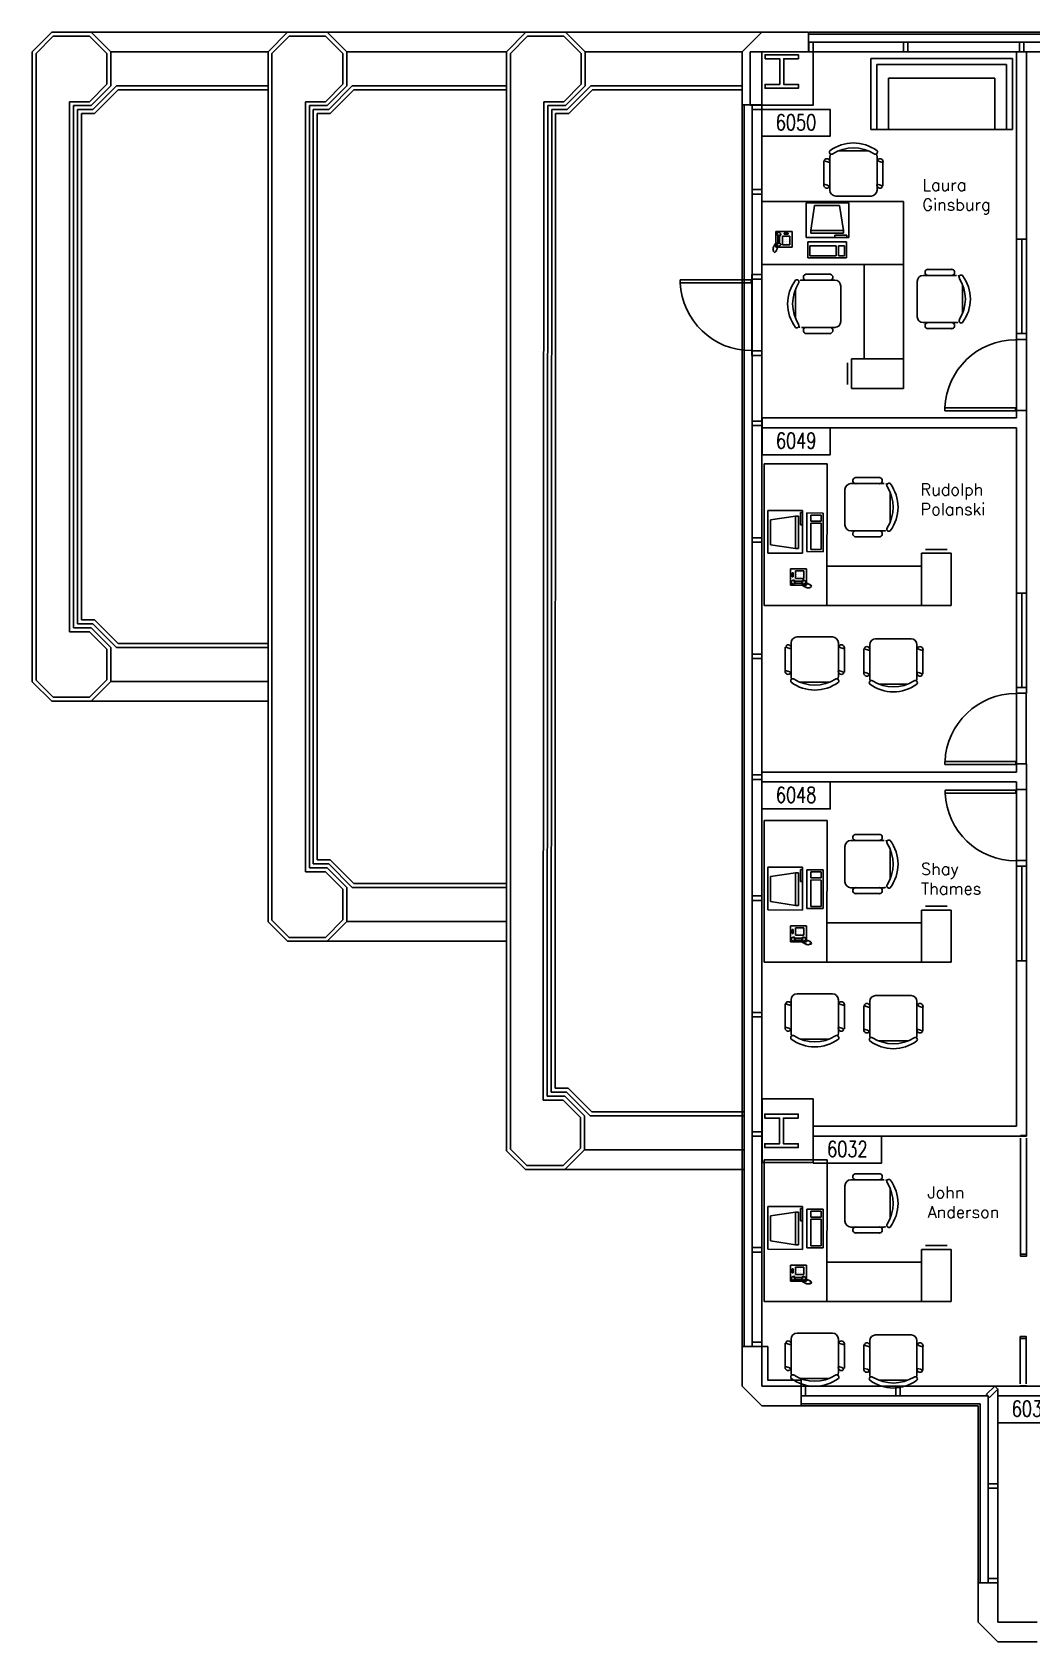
# Model space of a CAD drawing. Header units: millimetres. Extents: x 489553527 to 489553786, y 110504148 to 110504403.
# Drawn here: x 489553526.9 to 489553577.7, y 110504320.7 to 110504402.5 of the extents above; entities that cross this region are included whole.
import ezdxf
from ezdxf.enums import TextEntityAlignment as Align

# ---------------------------------------------------------------- set-up
doc = ezdxf.new("R2010")
doc.units = ezdxf.units.MM
for name, color, linetype in [('CHAIRS', 4, 'Continuous'), ('CPU', 6, 'Continuous'), ('E-B-FURR', 6, 'Continuous'), ('E-B-GLAZ', 8, 'Continuous'), ('E-B-MULL', 8, 'Continuous'), ('E-B-SHEL', 2, 'Continuous'), ('E-C-HEAD', 5, 'Continuous'), ('E-F-DOOR', 3, 'Continuous'), ('E-F-SILL', 8, 'Continuous'), ('E-F-TERR', 4, 'Continuous'), ('E-S-COLM', 8, 'Continuous'), ('EMPLOYEE', 1, 'Continuous'), ('FURNITURE', 3, 'Continuous'), ('PANELS_201', 6, 'Continuous'), ('PHONES', 4, 'Continuous'), ('RMNUM', 40, 'Continuous')]:
    doc.layers.add(name, color=color, linetype=linetype)
doc.styles.add('ARCHITXT', font='simplex.shx')
doc.styles.add('ROMANS', font='romans', dxfattribs={"width": 0.75, "height": 8})

# ---------------------------------------------------------------- blocks, each defined once
blk = doc.blocks.new('DR-36')
for p, q in [((0, 36), (0, 0)), ((0, 36), (1.5, 36)), ((1.5, 36), (1.5, 0)), ((0, 0), (1.5, 0))]:
    blk.add_line(p, q)
blk.add_arc((0, 0), 36, 0, 87.61406)
blk = doc.blocks.new('RMNUM')
at = {"layer": 'RMNUM'}
blk.add_lwpolyline([(-16.33354, 6.674702), (18.388073, 6.674702), (18.388073, -6.982766), (-16.33354, -6.982766), (-16.33354, 6.674702)], dxfattribs=at)
at = {"layer": 'RMNUM', "style": 'ROMANS', "width": 0.75}
blk.add_attdef('NUMBER', text='', height=8, dxfattribs=at).set_placement((1.027267, 0.114097), align=Align.MIDDLE_CENTER)
blk = doc.blocks.new('RECTANG')
for p, q in [((1, 1), (0, 1)), ((0, 1), (0, 0)), ((1, 0), (1, 1)), ((0, 0), (1, 0))]:
    blk.add_line(p, q)
blk = doc.blocks.new('FNPHONE')
for p, q in [((-9.1, 0.22), (-9.7, 0.02)), ((-8.9, 0.62), (-9.5, 0.42)), ((-8.7, 1.02), (-9.3, 0.82)), ((-8.5, 1.42), (-9.1, 1.22)), ((-8.3, 1.82), (-8.9, 1.62)), ((-7.14, 0.56), (-7.5, -0.58)), ((-7.29, 6.54), (-7.29, 1.54)), ((-6.29, 6.54), (-6.29, 1.54)), ((-3.87, 4.85), (-3.87, 4.85)), ((-3.87, 3.91), (-3.87, 3.91)), ((-3.87, 2.97), (-3.87, 2.97)), ((-3.87, 2.03), (-3.87, 2.03)), ((-2.94, 4.85), (-2.94, 4.85)), ((-2.94, 3.91), (-2.94, 3.91)), ((-2.94, 2.97), (-2.94, 2.97)), ((-2.94, 2.03), (-2.94, 2.03)), ((-2, 4.85), (-2, 4.85)), ((-2, 3.91), (-2, 3.91)), ((-2, 2.97), (-2, 2.97)), ((-2, 2.03), (-2, 2.03)), ((-9.3, -0.18), (-9.9, -0.38)), ((-9.3, -0.58), (-9.9, -0.78)), ((-9.3, -0.98), (-9.9, -1.18)), ((-9.3, -1.38), (-9.9, -1.58)), ((-9.1, -1.78), (-9.7, -1.98)), ((-8.9, -2.18), (-9.5, -2.38)), ((-8.43, -2.46), (-9.03, -2.66)), ((-7.9, -1.98), (-8.5, -2.18)), ((-7.7, -1.58), (-8.3, -1.78)), ((-7.5, -1.18), (-8.1, -1.38)), ((-7.3, -0.78), (-7.9, -0.98))]:
    blk.add_line(p, q)
for centre, start, end in [((-6.79, 6.54), 298.49146, 241.50854), ((-6.79, 1.54), 118.49146, 61.50854)]:
    blk.add_arc(centre, 1.05, start, end)
for p, xscale, yscale, zscale in [((-8.21, 0), 8.20528234483245, 8.104073169521023, 8.20528234483245), ((-4.81, 1.25), 3.75, 4.375, 3.75), ((-4.03, 6.72), 2.03125, 0.46875, 2.03125)]:
    blk.add_blockref('RECTANG', p, dxfattribs=dict(xscale=xscale, yscale=yscale, zscale=zscale))
blk = doc.blocks.new('DESK3')
for p, q in [((72, 0), (0, 0)), ((0, 0), (0, -80)), ((72, -32), (72, 0)), ((0, -32), (72, -32)), ((20, -80), (20, -32)), ((0, -80), (20, -80))]:
    blk.add_line(p, q)
blk = doc.blocks.new('FC15X27A')
for p, q in [((7.53125, 0), (-7.53125, 0)), ((-7.53125, 0), (-7.53125, -26.5)), ((7.53125, -26.5), (7.53125, 0)), ((-7.53125, -26.5), (7.53125, -26.5)), ((-5.53125, -28.5), (5.53125, -28.5))]:
    blk.add_line(p, q)
blk = doc.blocks.new('CHAIR7')
for p, q in [((0, 9), (0, -9)), ((20, 12), (3, 12)), ((5.12, 15.04), (17.88, 15.04)), ((23, -7.44), (23, 7.44)), ((3, -12), (20, -12)), ((5.12, -15), (17.88, -15))]:
    blk.add_line(p, q)
for centre, radius, start, end in [((3, 9), 3, 90, 180), ((5.56, 13.54), 1.56, 73.7398, 286.2602), ((17.44, 13.54), 1.56, 253.7398, 106.2602), ((20, 9), 3, 62.41556, 90), ((22.34, 11.12), 1.1, 53.30994, 212.02741), ((4.82, 0), 19.64, 327.57575, 32.42425), ((7, 0), 20, 323.1301, 36.8699), ((3, -9), 3, 180, 270), ((5.56, -13.5), 1.56, 73.7398, 286.2602), ((17.44, -13.5), 1.56, 253.7398, 106.2602), ((20, -9), 3, 270, 297.58444), ((22.34, -11.12), 1.1, 147.97259, 306.69006)]:
    blk.add_arc(centre, radius, start, end)
blk = doc.blocks.new('IBMAT', base_point=(61, 306))
for p, q in [((75, 307), (75, 306)), ((81, 307), (75, 307)), ((81, 306), (81, 307))]:
    blk.add_line(p, q)
at = {"xscale": 21, "yscale": 17, "zscale": 21}
blk.add_blockref('RECTANG', (61, 306), dxfattribs=at)
blk = doc.blocks.new('KEYBOARD', base_point=(60, 294))
for p, xscale, yscale, zscale in [((60, 294), 19, 8, 19), ((61, 295), 13, 5, 13), ((75, 295), 3, 5, 3)]:
    blk.add_blockref('RECTANG', p, dxfattribs=dict(xscale=xscale, yscale=yscale, zscale=zscale))
blk = doc.blocks.new('COMPUTER')
for p, q in [((-6.64, 16.23), (-8.5, 3.5)), ((6.08, 16.23), (-6.64, 16.23)), ((8, 3.5), (6.08, 16.23)), ((-8.5, 3.5), (-8.5, 2.04)), ((8, 3.5), (-8.5, 3.5)), ((-8.5, 2.04), (8, 2.04)), ((8, 2.04), (8, 3.5))]:
    blk.add_line(p, q)
at = {"xscale": 1.033846153846154, "yscale": 1.033846153846154, "zscale": 1.033846153846154}
for name, p in [('IBMAT', (-10.86, 0)), ('KEYBOARD', (-10.05, -10.5))]:
    blk.add_blockref(name, p, dxfattribs=at)
blk = doc.blocks.new('SOFA2')
for p, q in [((-36, 0), (-36, -36)), ((36, 0), (-36, 0)), ((36, -36), (36, 0)), ((-33, -36), (-33, -3)), ((-33, -3), (33, -3)), ((33, -3), (33, -36)), ((-27, -36), (-27, -10)), ((-27, -10), (27, -10)), ((27, -10), (27, -36)), ((-36, -36), (36, -36))]:
    blk.add_line(p, q)

msp = doc.modelspace()

# ---------------------------------------------------------------- linework, layer by layer
at = {"layer": 'E-B-FURR'}
for p, q in [((489553566.3561563, 110504401.5370992), (489553599.5561564, 110504401.5370992)), ((489553577.4082165, 110504401.5370992), (489553576.8997891, 110504401.5370992)), ((489553576.9082165, 110504401.5370992), (489553576.9082165, 110504386.5331444)), ((489553577.4082165, 110504401.5370992), (489553577.4082165, 110504386.5331444)), ((489553563.9619837, 110504335.7370992), (489553563.9619837, 110504398.8370992)), ((489553576.9082165, 110504387.2183547), (489553577.4082165, 110504387.2183547)), ((489553576.9082165, 110504386.9183547), (489553577.4082165, 110504386.9183547)), ((489553563.9644787, 110504382.9331444), (489553576.9082165, 110504382.9331444)), ((489553563.9644787, 110504382.4233668), (489553563.9644787, 110504382.9233668)), ((489553576.9082165, 110504383.3183547), (489553576.9082165, 110504382.9331444)), ((489553576.9082165, 110504383.3183547), (489553577.4082165, 110504383.3183547)), ((489553577.4082165, 110504383.3183547), (489553577.4082165, 110504368.9488018)), ((489553563.9644787, 110504382.4331444), (489553576.9082165, 110504382.4331444)), ((489553576.9082165, 110504382.4331444), (489553576.9082165, 110504368.9488018)), ((489553576.9082165, 110504368.9488018), (489553577.4082165, 110504368.9488018)), ((489553563.9619837, 110504364.9342538), (489553576.9082165, 110504364.9342538)), ((489553563.9619837, 110504364.9301882), (489553563.9619837, 110504364.4301882)), ((489553576.9082165, 110504365.3488018), (489553577.4082165, 110504365.3488018)), ((489553576.9082165, 110504365.3488018), (489553576.9082165, 110504364.9342538)), ((489553577.4082165, 110504365.3488018), (489553577.4082165, 110504364.0488018)), ((489553563.9619837, 110504364.4342538), (489553576.9082165, 110504364.4342538)), ((489553576.9082165, 110504364.4342538), (489553576.9082165, 110504364.0488018)), ((489553576.9082165, 110504364.0488018), (489553577.4082165, 110504364.0488018)), ((489553576.8915107, 110504360.4460473), (489553577.3915107, 110504360.4460473)), ((489553576.9082165, 110504360.4488018), (489553576.9082165, 110504346.9342538)), ((489553576.9082165, 110504360.4488018), (489553577.4082165, 110504360.4488018)), ((489553577.4082165, 110504360.4488018), (489553577.4082165, 110504346.4342538)), ((489553566.5672643, 110504346.9342538), (489553576.9082165, 110504346.9342538)), ((489553566.5672643, 110504346.4342538), (489553577.4082165, 110504346.4342538)), ((489553563.9648679, 110504345.1024124), (489553566.5672643, 110504345.1024124)), ((489553565.9561564, 110504333.7370992), (489553575.7970574, 110504333.7370992)), ((489553575.8198954, 110504333.7370992), (489553595.0561564, 110504333.7370992)), ((489553575.9561564, 110504323.7370992), (489553575.9561564, 110504333.5780002)), ((489553575.9561564, 110504333.2370992), (489553594.5561564, 110504333.2370992))]:
    msp.add_line(p, q, dxfattribs=at)
msp.add_lwpolyline([(489553566.5672643, 110504401.5370992), (489553563.3672643, 110504401.5370992), (489553563.3672643, 110504398.8370992), (489553566.5672643, 110504398.8370992)], close=True, dxfattribs=at)
for points in [[(489553566.5672643, 110504348.3370992), (489553563.9648679, 110504348.3370992), (489553563.9648679, 110504345.1024124)], [(489553566.5672643, 110504345.1024124), (489553566.5672643, 110504348.3370992)], [(489553563.9561564, 110504335.7370992), (489553564.2561564, 110504335.7370992), (489553564.2561564, 110504334.0370992), (489553565.9561564, 110504334.0370992), (489553565.9561564, 110504333.7370992)]]:
    msp.add_lwpolyline(points, dxfattribs=at)
at = {"layer": 'E-B-GLAZ'}
for p, q in [((489553566.3561563, 110504402.5370992), (489553599.5561564, 110504402.5370992)), ((489553566.3561563, 110504402.4370992), (489553599.5561564, 110504402.4370992)), ((489553566.3561563, 110504402.0370992), (489553599.5561564, 110504402.0370992)), ((489553562.9561564, 110504335.7370992), (489553562.9561564, 110504398.8475655)), ((489553563.0561564, 110504335.7370992), (489553563.0561564, 110504398.8475655)), ((489553563.4561564, 110504335.7370992), (489553563.4561564, 110504398.8370992)), ((489553562.9561564, 110504344.7370992), (489553552.9561564, 110504344.7370992)), ((489553575.4561564, 110504333.2370992), (489553565.9561564, 110504333.2370992)), ((489553575.4561564, 110504323.7370992), (489553575.4561564, 110504333.2370992)), ((489553574.194634, 110504332.7370992), (489553564.794634, 110504332.7370992)), ((489553575.0561564, 110504332.8370992), (489553565.9561564, 110504332.8370992)), ((489553574.9561564, 110504332.7370992), (489553565.9561564, 110504332.7370992)), ((489553574.9561564, 110504323.7370992), (489553574.9561564, 110504332.7370992)), ((489553575.0561564, 110504323.7370992), (489553575.0561564, 110504332.8370992))]:
    msp.add_line(p, q, dxfattribs=at)
for points in [[(489553577.4082165, 110504387.2183547), (489553576.9082165, 110504387.2183547), (489553577.1720812, 110504387.2183547), (489553577.1720812, 110504392.0183547), (489553577.4082165, 110504392.0183547), (489553576.9082165, 110504392.0183547)], [(489553577.4082165, 110504369.2274058), (489553576.9082165, 110504369.2274058), (489553577.1720812, 110504369.2274058), (489553577.1720812, 110504374.0274058), (489553577.4082165, 110504374.0274058), (489553576.9082165, 110504374.0274058)], [(489553577.4082165, 110504355.3488018), (489553576.9082165, 110504355.3488018), (489553577.1720812, 110504355.3488018), (489553577.1720812, 110504360.1488018), (489553577.4082165, 110504360.1488018), (489553576.9082165, 110504360.1488018)]]:
    msp.add_lwpolyline(points, dxfattribs=at)
at = {"layer": 'E-B-MULL'}
for points in [[(489553566.5679542, 110504402.0370992), (489553566.5679542, 110504401.5370992), (489553566.3429542, 110504401.5370992), (489553566.3429542, 110504402.0370992)], [(489553571.3811564, 110504402.0370992), (489553571.3811564, 110504401.5370992), (489553571.1561564, 110504401.5370992), (489553571.1561564, 110504402.0370992)], [(489553577.2811564, 110504402.0370992), (489553577.2811564, 110504401.5370992), (489553577.0561564, 110504401.5370992), (489553577.0561564, 110504402.0370992)], [(489553563.4561564, 110504398.6120992), (489553563.9561564, 110504398.6120992), (489553563.9561564, 110504398.8370992), (489553563.4561564, 110504398.8370992)], [(489553563.4561564, 110504394.3131678), (489553563.9561564, 110504394.3131678), (489553563.9561564, 110504394.5381678), (489553563.4561564, 110504394.5381678)], [(489553563.4541067, 110504389.9911653), (489553563.9541067, 110504389.9911653), (489553563.9541067, 110504390.2161653), (489553563.4541067, 110504390.2161653)], [(489553563.4541067, 110504386.1134358), (489553563.9541067, 110504386.1134358), (489553563.9541067, 110504386.3384358), (489553563.4541067, 110504386.3384358)], [(489553563.4561564, 110504382.5524257), (489553563.9561564, 110504382.5524257), (489553563.9561564, 110504382.7774257), (489553563.4561564, 110504382.7774257)], [(489553563.4561564, 110504376.6238476), (489553563.9561564, 110504376.6238476), (489553563.9561564, 110504376.8488476), (489553563.4561564, 110504376.8488476)], [(489553563.4561564, 110504370.7029873), (489553563.9561564, 110504370.7029873), (489553563.9561564, 110504370.9279873), (489553563.4561564, 110504370.9279873)], [(489553563.4561564, 110504364.567033), (489553563.9561564, 110504364.567033), (489553563.9561564, 110504364.792033), (489553563.4561564, 110504364.792033)], [(489553563.4561564, 110504358.4142164), (489553563.9561564, 110504358.4142164), (489553563.9561564, 110504358.6392164), (489553563.4561564, 110504358.6392164)], [(489553563.4561564, 110504352.4992365), (489553563.9561564, 110504352.4992365), (489553563.9561564, 110504352.7242365), (489553563.4561564, 110504352.7242365)], [(489553563.4561564, 110504346.4313568), (489553563.9561564, 110504346.4313568), (489553563.9561564, 110504346.6563568), (489553563.4561564, 110504346.6563568)], [(489553563.4561564, 110504340.5450497), (489553563.9561564, 110504340.5450497), (489553563.9561564, 110504340.7700497), (489553563.4561564, 110504340.7700497)], [(489553563.4561564, 110504335.7370992), (489553563.9561564, 110504335.7370992), (489553563.9561564, 110504335.9620992), (489553563.4561564, 110504335.9620992)], [(489553565.9561564, 110504333.2370992), (489553565.9561564, 110504333.7370992), (489553566.1811564, 110504333.7370992), (489553566.1811564, 110504333.2370992)], [(489553570.7641069, 110504333.2370992), (489553570.7641069, 110504333.7370992), (489553570.9891069, 110504333.7370992), (489553570.9891069, 110504333.2370992)], [(489553575.5357059, 110504333.1575497), (489553575.9561564, 110504333.5780002), (489553575.7970574, 110504333.7370992), (489553575.3766069, 110504333.3166487)], [(489553575.5357059, 110504333.1575497), (489553575.9561564, 110504333.5780002), (489553575.7970574, 110504333.7370992), (489553575.3766069, 110504333.3166487)], [(489553575.4561564, 110504328.5450497), (489553575.9561564, 110504328.5450497), (489553575.9561564, 110504328.7700497), (489553575.4561564, 110504328.7700497)], [(489553575.4561564, 110504323.7370992), (489553575.9561564, 110504323.7370992), (489553575.9561564, 110504323.9620992), (489553575.4561564, 110504323.9620992)]]:
    msp.add_lwpolyline(points, close=True, dxfattribs=at)
at = {"layer": 'E-B-SHEL'}
for p, q in [((489553563.9601464, 110504402.5370992), (489553562.9561564, 110504401.5331092)), ((489553566.3231062, 110504402.5370992), (489553563.9249936, 110504402.5370992)), ((489553566.3261042, 110504401.5331092), (489553566.3261042, 110504402.5331092)), ((489553562.9561564, 110504401.5331092), (489553562.9561564, 110504398.8475655)), ((489553566.3561563, 110504401.5370992), (489553563.5561564, 110504401.5370992)), ((489553566.3561563, 110504401.538101), (489553563.5929589, 110504401.538101)), ((489553563.9561564, 110504398.8475655), (489553563.9561564, 110504401.5331092)), ((489553563.9561564, 110504401.5331092), (489553566.5727367, 110504401.5331092)), ((489553563.9561564, 110504398.8475655), (489553562.9561564, 110504398.8475655)), ((489553562.9561564, 110504335.7370992), (489553562.9561564, 110504333.7370992)), ((489553563.9561564, 110504335.7370992), (489553562.9561564, 110504335.7370992)), ((489553563.9561564, 110504333.7370992), (489553563.9561564, 110504335.7370992)), ((489553562.9561564, 110504333.7370992), (489553563.9561564, 110504332.7370992)), ((489553565.9561564, 110504333.7370992), (489553563.9561564, 110504333.7370992)), ((489553565.9561564, 110504333.7370992), (489553565.9561564, 110504332.7370992)), ((489553563.9561564, 110504332.7370992), (489553565.9561564, 110504332.7370992)), ((489553575.9561564, 110504323.7370992), (489553574.9561564, 110504323.7370992)), ((489553574.9561564, 110504323.7370992), (489553574.9561564, 110504321.7370992)), ((489553575.9561564, 110504321.7370992), (489553575.9561564, 110504323.7370992)), ((489553574.9561564, 110504321.7370992), (489553575.9561564, 110504320.7370992)), ((489553577.9561564, 110504321.7370992), (489553575.9561564, 110504321.7370992)), ((489553575.9561564, 110504320.7370992), (489553577.9561564, 110504320.7370992))]:
    msp.add_line(p, q, dxfattribs=at)
at = {"layer": 'E-C-HEAD'}
for p, q in [((489553563.4520636, 110504386.3782077), (489553563.4520636, 110504389.9782077)), ((489553576.9042054, 110504386.8776863), (489553576.9042054, 110504383.2776863)), ((489553577.4042054, 110504383.2776863), (489553577.4042054, 110504386.8776863)), ((489553576.8983126, 110504368.9173525), (489553576.8983126, 110504365.3173525)), ((489553577.3983126, 110504365.3173525), (489553577.3983126, 110504368.9173525)), ((489553576.9055487, 110504360.4294364), (489553576.9055487, 110504364.0294364)), ((489553577.4055487, 110504364.0294364), (489553577.4055487, 110504360.4294364))]:
    msp.add_line(p, q, dxfattribs=at)
at = {"layer": 'E-F-SILL'}
msp.add_lwpolyline([(489553563.9561564, 110504346.0370992), (489553563.9561564, 110504346.0370992), (489553563.9561564, 110504346.0370992)], dxfattribs=at)
at = {"layer": 'E-F-TERR'}
for p, q in [((489553526.8561563, 110504401.5447334), (489553527.8485222, 110504402.5370992)), ((489553527.8485222, 110504402.5370992), (489553526.8561563, 110504401.5447334)), ((489553529.8485222, 110504402.5370992), (489553527.8485222, 110504402.5370992)), ((489553529.8485222, 110504402.5370992), (489553527.8485222, 110504402.5370992)), ((489553528.8985221, 110504402.5370992), (489553527.8485222, 110504402.5370992)), ((489553539.9780679, 110504402.5370992), (489553529.413663, 110504402.5370992)), ((489553530.8561563, 110504401.5375876), (489553529.8561563, 110504402.5375876)), ((489553538.8496914, 110504401.5447334), (489553539.8420573, 110504402.5370992)), ((489553539.8420573, 110504402.5370992), (489553538.8496914, 110504401.5447334)), ((489553540.8920573, 110504402.5370992), (489553539.8420573, 110504402.5370992)), ((489553541.8420573, 110504402.5370992), (489553539.8420573, 110504402.5370992)), ((489553541.8420573, 110504402.5370992), (489553539.8420573, 110504402.5370992)), ((489553563.9601464, 110504402.5370992), (489553541.407198, 110504402.5370992)), ((489553542.8496914, 110504401.5375876), (489553541.8496914, 110504402.5375876)), ((489553551.9639687, 110504402.5370992), (489553550.9716029, 110504401.5447334)), ((489553550.9716029, 110504401.5447334), (489553551.9639687, 110504402.5370992)), ((489553553.9639687, 110504402.5370992), (489553551.9639687, 110504402.5370992)), ((489553553.9639687, 110504402.5370992), (489553551.9639687, 110504402.5370992)), ((489553553.0139687, 110504402.5370992), (489553551.9639687, 110504402.5370992)), ((489553554.9716029, 110504401.5375876), (489553553.9716029, 110504402.5375876)), ((489553527.9313649, 110504402.3370992), (489553527.0561564, 110504401.4618907)), ((489553529.773802, 110504402.3370992), (489553527.9313649, 110504402.3370992)), ((489553530.6561564, 110504401.4547449), (489553529.773802, 110504402.3370992)), ((489553539.9249, 110504402.3370992), (489553539.0496914, 110504401.4618907)), ((489553541.7673371, 110504402.3370992), (489553539.9249, 110504402.3370992)), ((489553542.6496913, 110504401.4547449), (489553541.7673371, 110504402.3370992)), ((489553552.0468113, 110504402.3370992), (489553551.1716028, 110504401.4618907)), ((489553553.8892485, 110504402.3370992), (489553552.0468113, 110504402.3370992)), ((489553554.7716029, 110504401.4547449), (489553553.8892485, 110504402.3370992)), ((489553526.8561563, 110504401.5447334), (489553526.8561563, 110504369.529465)), ((489553527.0561564, 110504401.4618907), (489553527.0561564, 110504369.6123077)), ((489553530.6561564, 110504399.8878928), (489553530.6561564, 110504401.4547449)), ((489553530.8561563, 110504399.8050501), (489553530.8561563, 110504401.5375876)), ((489553530.8561563, 110504401.5370992), (489553538.8496914, 110504401.5370992)), ((489553538.8496914, 110504401.5447334), (489553538.8496914, 110504357.329465)), ((489553539.0496914, 110504401.4618907), (489553539.0496914, 110504357.4123077)), ((489553542.6496913, 110504399.8878928), (489553542.6496913, 110504401.4547449)), ((489553542.8496914, 110504399.8050501), (489553542.8496914, 110504401.5375876)), ((489553542.8496914, 110504401.5370992), (489553550.9716029, 110504401.5370992)), ((489553550.9716029, 110504401.5447334), (489553550.9716029, 110504345.6949074)), ((489553551.1716028, 110504401.4618907), (489553551.1716028, 110504345.7777501)), ((489553554.7716029, 110504399.8878928), (489553554.7716029, 110504401.4547449)), ((489553554.9716029, 110504399.8050501), (489553554.9716029, 110504401.5375876)), ((489553554.9716029, 110504401.5370992), (489553562.9601464, 110504401.5370992)), ((489553529.7733136, 110504399.0050501), (489553530.6561564, 110504399.8878928)), ((489553529.8561563, 110504398.8050501), (489553530.8561563, 110504399.8050501)), ((489553529.9389991, 110504398.6050501), (489553531.1389991, 110504399.8050501)), ((489553530.0218418, 110504398.4050501), (489553531.2218418, 110504399.6050501)), ((489553531.1389991, 110504399.8050501), (489553538.8496914, 110504399.8050501)), ((489553531.2218418, 110504399.6050501), (489553538.8496914, 110504399.6050501)), ((489553541.7668487, 110504399.0050501), (489553542.6496913, 110504399.8878928)), ((489553541.8496914, 110504398.8050501), (489553542.8496914, 110504399.8050501)), ((489553541.9325342, 110504398.6050501), (489553543.1325341, 110504399.8050501)), ((489553542.0153769, 110504398.4050501), (489553543.2153769, 110504399.6050501)), ((489553543.1325341, 110504399.8050501), (489553550.9716029, 110504399.8050501)), ((489553543.2153769, 110504399.6050501), (489553550.9716029, 110504399.6050501)), ((489553553.8887602, 110504399.0050501), (489553554.7716029, 110504399.8878928)), ((489553553.9716029, 110504398.8050501), (489553554.9716029, 110504399.8050501)), ((489553554.0544456, 110504398.6050501), (489553555.2544456, 110504399.8050501)), ((489553554.1372883, 110504398.4050501), (489553555.3372883, 110504399.6050501)), ((489553555.2544456, 110504399.8050501), (489553562.9561564, 110504399.8050501)), ((489553555.3372883, 110504399.6050501), (489553562.9561564, 110504399.6050501)), ((489553528.7561564, 110504399.0050501), (489553528.7561564, 110504372.0691483)), ((489553529.7733136, 110504399.0050501), (489553528.7561564, 110504399.0050501)), ((489553528.9561564, 110504372.2691483), (489553528.9561564, 110504398.8050501)), ((489553529.8561563, 110504398.8050501), (489553528.9561564, 110504398.8050501)), ((489553529.1561564, 110504372.4691483), (489553529.1561564, 110504398.6050501)), ((489553529.9389991, 110504398.6050501), (489553529.1561564, 110504398.6050501)), ((489553529.3561563, 110504372.6691483), (489553529.3561563, 110504398.4050501)), ((489553530.0218418, 110504398.4050501), (489553529.3561563, 110504398.4050501)), ((489553540.7561564, 110504399.0050501), (489553540.7561564, 110504359.8691483)), ((489553541.7668487, 110504399.0050501), (489553540.7561564, 110504399.0050501)), ((489553540.9496914, 110504360.0691483), (489553540.9496914, 110504398.8050501)), ((489553541.8496914, 110504398.8050501), (489553540.9496914, 110504398.8050501)), ((489553541.1496913, 110504360.2691483), (489553541.1496913, 110504398.6050501)), ((489553541.9325342, 110504398.6050501), (489553541.1496913, 110504398.6050501)), ((489553541.3496914, 110504360.4691483), (489553541.3496914, 110504398.4050501)), ((489553542.0153769, 110504398.4050501), (489553541.3496914, 110504398.4050501)), ((489553552.8780679, 110504399.0050501), (489553552.8450502, 110504348.2676084)), ((489553553.8887602, 110504399.0050501), (489553552.8780679, 110504399.0050501)), ((489553553.0385853, 110504348.4676084), (489553553.0716029, 110504398.8050501)), ((489553553.9716029, 110504398.8050501), (489553553.0716029, 110504398.8050501)), ((489553553.2385853, 110504348.6676084), (489553553.2716029, 110504398.6050501)), ((489553554.0544456, 110504398.6050501), (489553553.2716029, 110504398.6050501)), ((489553553.4385853, 110504348.8676084), (489553553.4716029, 110504398.4050501)), ((489553554.1372883, 110504398.4050501), (489553553.4716029, 110504398.4050501)), ((489553529.8561563, 110504372.2691483), (489553528.9561564, 110504372.2691483)), ((489553529.9389991, 110504372.4691483), (489553529.1561564, 110504372.4691483)), ((489553530.0218418, 110504372.6691483), (489553529.3561563, 110504372.6691483)), ((489553529.8561563, 110504372.2691483), (489553530.8561563, 110504371.2691483)), ((489553529.9389991, 110504372.4691483), (489553531.1389991, 110504371.2691483)), ((489553530.0218418, 110504372.6691483), (489553531.2218418, 110504371.4691483)), ((489553529.7733136, 110504372.0691483), (489553528.7561564, 110504372.0691483)), ((489553529.7733136, 110504372.0691483), (489553530.6561564, 110504371.1863056)), ((489553531.2218418, 110504371.4691483), (489553538.8496914, 110504371.4691483)), ((489553530.6561564, 110504371.1863056), (489553530.6561564, 110504369.6194535)), ((489553530.8561563, 110504371.2691483), (489553530.8561563, 110504369.5366108)), ((489553531.1389991, 110504371.2691483), (489553538.8496914, 110504371.2691483)), ((489553526.8561563, 110504369.529465), (489553527.8485222, 110504368.5370992)), ((489553527.8485222, 110504368.5370992), (489553526.8561563, 110504369.529465)), ((489553527.9313649, 110504368.7370992), (489553527.0561564, 110504369.6123077)), ((489553530.6561564, 110504369.6194535), (489553529.773802, 110504368.7370992)), ((489553530.8561563, 110504369.5366108), (489553529.8561563, 110504368.5366108)), ((489553530.8561563, 110504369.5370992), (489553538.8496914, 110504369.5370992)), ((489553529.8485222, 110504368.5370992), (489553527.8485222, 110504368.5370992)), ((489553529.8485222, 110504368.5370992), (489553527.8485222, 110504368.5370992)), ((489553528.8985221, 110504368.5370992), (489553527.8485222, 110504368.5370992)), ((489553529.773802, 110504368.7370992), (489553527.9313649, 110504368.7370992)), ((489553538.8496914, 110504368.5370992), (489553529.413663, 110504368.5370992)), ((489553541.8496914, 110504360.0691483), (489553540.9496914, 110504360.0691483)), ((489553541.9325342, 110504360.2691483), (489553541.1496913, 110504360.2691483)), ((489553542.0153769, 110504360.4691483), (489553541.3496914, 110504360.4691483)), ((489553541.8496914, 110504360.0691483), (489553542.8496914, 110504359.0691483)), ((489553541.9325342, 110504360.2691483), (489553543.1325341, 110504359.0691483)), ((489553542.0153769, 110504360.4691483), (489553543.2153769, 110504359.2691483)), ((489553541.7668487, 110504359.8691483), (489553540.7561564, 110504359.8691483)), ((489553541.7668487, 110504359.8691483), (489553542.6496913, 110504358.9863056)), ((489553543.2153769, 110504359.2691483), (489553550.9711488, 110504359.2691483)), ((489553542.6496913, 110504358.9863056), (489553542.6496913, 110504357.4194535)), ((489553542.8496914, 110504359.0691483), (489553542.8496914, 110504357.3366108)), ((489553543.1325341, 110504359.0691483), (489553550.9711488, 110504359.0691483)), ((489553539.8420573, 110504356.3370992), (489553538.8496914, 110504357.329465)), ((489553539.9249, 110504356.5370992), (489553539.0496914, 110504357.4123077)), ((489553542.6496913, 110504357.4194535), (489553541.7673371, 110504356.5370992)), ((489553542.8496914, 110504357.3366108), (489553541.8496914, 110504356.3366108)), ((489553542.8496914, 110504357.3370992), (489553550.9716029, 110504357.3370992)), ((489553541.8420573, 110504356.3370992), (489553539.8420573, 110504356.3370992)), ((489553541.8420573, 110504356.3370992), (489553539.8420573, 110504356.3370992)), ((489553541.7673371, 110504356.5370992), (489553539.9249, 110504356.5370992)), ((489553550.9716029, 110504356.3370992), (489553541.407198, 110504356.3370992)), ((489553554.021428, 110504348.6676084), (489553553.2385853, 110504348.6676084)), ((489553554.1042707, 110504348.8676084), (489553553.4385853, 110504348.8676084)), ((489553554.021428, 110504348.6676084), (489553555.221428, 110504347.4676084)), ((489553554.1042707, 110504348.8676084), (489553555.3042707, 110504347.6676084)), ((489553553.8557425, 110504348.2676084), (489553552.8450502, 110504348.2676084)), ((489553553.9385853, 110504348.4676084), (489553553.0385853, 110504348.4676084)), ((489553553.8557425, 110504348.2676084), (489553554.7385853, 110504347.3847657)), ((489553553.9385853, 110504348.4676084), (489553554.9385853, 110504347.4676084)), ((489553554.7385853, 110504347.3847657), (489553554.7385853, 110504345.8179136)), ((489553554.9385853, 110504347.4676084), (489553554.9385853, 110504345.7350708)), ((489553555.221428, 110504347.4676084), (489553563.0600427, 110504347.4676084)), ((489553555.3042707, 110504347.6676084), (489553563.0600427, 110504347.6676084)), ((489553551.9309511, 110504344.7355593), (489553550.9385853, 110504345.7279251)), ((489553552.0137938, 110504344.9355593), (489553551.1385853, 110504345.8107678)), ((489553554.7385853, 110504345.8179136), (489553553.856231, 110504344.9355593)), ((489553554.9385853, 110504345.7350708), (489553553.9385853, 110504344.7350708)), ((489553554.9385853, 110504345.7355593), (489553563.0604967, 110504345.7355593)), ((489553553.9309511, 110504344.7355593), (489553551.9309511, 110504344.7355593)), ((489553553.9309511, 110504344.7355593), (489553551.9309511, 110504344.7355593)), ((489553553.856231, 110504344.9355593), (489553552.0137938, 110504344.9355593)), ((489553563.0604967, 110504344.7355593), (489553553.4960918, 110504344.7355593))]:
    msp.add_line(p, q, dxfattribs=at)
at = {"layer": 'E-S-COLM'}
for points in [[(489553564.1172652, 110504401.1870992), (489553564.1172652, 110504401.3870992), (489553565.8172652, 110504401.3870992), (489553565.8172652, 110504401.1870992), (489553565.0672652, 110504401.1870992), (489553565.0672652, 110504399.8870992), (489553565.8172652, 110504399.8870992), (489553565.8172652, 110504399.6870992), (489553564.1172652, 110504399.6870992), (489553564.1172652, 110504399.8870992), (489553564.8672652, 110504399.8870992), (489553564.8672652, 110504401.1870992)], [(489553564.1061563, 110504347.3524124), (489553564.1061563, 110504347.5524124), (489553565.8061564, 110504347.5524124), (489553565.8061564, 110504347.3524124), (489553565.0561564, 110504347.3524124), (489553565.0561564, 110504346.0524124), (489553565.8061564, 110504346.0524124), (489553565.8061564, 110504345.8524124), (489553564.1061563, 110504345.8524124), (489553564.1061563, 110504346.0524124), (489553564.8561563, 110504346.0524124), (489553564.8561563, 110504347.3524124)]]:
    msp.add_lwpolyline(points, close=True, dxfattribs=at)
at = {"layer": 'PANELS_201', "linetype": 'Continuous'}
for points in [[(489553577.4082165, 110504346.4342538), (489553577.1082165, 110504346.4342538), (489553577.1082165, 110504346.4592538), (489553577.4082165, 110504346.4592538), (489553577.4082165, 110504346.4342538)], [(489553577.1082165, 110504346.3342538), (489553577.1082165, 110504340.5342538)], [(489553577.4082165, 110504346.3342538), (489553577.4082165, 110504340.5342538)], [(489553577.4082165, 110504340.5342538), (489553577.4082165, 110504340.4342538), (489553577.4082165, 110504340.3342538), (489553577.1082165, 110504340.3342538), (489553577.1082165, 110504340.5342538)], [(489553577.1082165, 110504340.4342538), (489553577.4082165, 110504340.4342538)], [(489553577.0955971, 110504336.0503519), (489553577.0955971, 110504336.1503519), (489553577.0955971, 110504336.2503519), (489553577.3955971, 110504336.2503519), (489553577.3955971, 110504336.0503519)], [(489553577.3955971, 110504336.1503519), (489553577.0955971, 110504336.1503519)], [(489553577.0955971, 110504336.0503519), (489553577.0955971, 110504333.8503519)], [(489553577.3955971, 110504336.0503519), (489553577.3955971, 110504333.8503519)], [(489553577.0955971, 110504333.7503519), (489553577.3955971, 110504333.7503519), (489553577.3955971, 110504333.7253519), (489553577.0955971, 110504333.7253519), (489553577.0955971, 110504333.7503519)]]:
    msp.add_lwpolyline(points, dxfattribs=at)

# ---------------------------------------------------------------- block references
at = {"xscale": 0.1, "yscale": 0.1, "zscale": 0.1}
for p, values in [((489553565.5895104, 110504397.944629), {'NUMBER': '6050'}), ((489553565.5978328, 110504381.7656741), {'NUMBER': '6049'}), ((489553565.5953377, 110504363.7667836), {'NUMBER': '6048'}), ((489553568.2006184, 110504345.7667836), {'NUMBER': '6032'}), ((489553577.5895104, 110504332.569629), {'NUMBER': '6030'})]:
    msp.add_blockref('RMNUM', p, dxfattribs=at).add_auto_attribs(values)
at = {"layer": 'CHAIRS', "lineweight": -3, "xscale": 0.1, "yscale": 0.1, "zscale": 0.1}
for p, rotation in [((489553568.6126143, 110504394.2097695), 90), ((489553567.9673706, 110504388.7344436), 180), ((489553566.6459579, 110504371.8031369), 270), ((489553570.6420559, 110504371.711492), 270), ((489553566.6459579, 110504353.668914), 270), ((489553570.6420559, 110504353.5772691), 270), ((489553566.6459579, 110504336.4251538), 270), ((489553570.6420559, 110504336.3335088), 270)]:
    msp.add_blockref('CHAIR7', p, dxfattribs=dict(at, rotation=rotation))
for p in [(489553571.8558313, 110504388.97624), (489553568.1814725, 110504378.3955312), (489553568.1814725, 110504360.2613083), (489553568.1814725, 110504343.017548)]:
    msp.add_blockref('CHAIR7', p, dxfattribs=at)
at = {"layer": 'CPU', "lineweight": -3, "xscale": 0.1, "yscale": 0.1, "zscale": 0.1}
msp.add_blockref('COMPUTER', (489553567.2999064, 110504392.1120992), dxfattribs=at)
at = {"layer": 'CPU', "lineweight": -3, "xscale": 0.1, "yscale": 0.1, "zscale": 0.1, "rotation": 89.84054487573727}
for p in [(489553566.0201695, 110504377.1457338), (489553566.0201695, 110504359.0115109), (489553566.0201695, 110504341.7677507)]:
    msp.add_blockref('COMPUTER', p, dxfattribs=at)
at = {"layer": 'E-F-DOOR', "yscale": 0.1, "zscale": 0.1, "rotation": 90}
for p, xscale in [((489553563.406157, 110504389.9530748), -0.1), ((489553576.8582989, 110504383.3028192), 0.1), ((489553576.8659672, 110504365.323618), 0.1), ((489553576.8732032, 110504364.0231709), -0.1)]:
    msp.add_blockref('DR-36', p, dxfattribs=dict(at, xscale=xscale))
at = {"layer": 'FURNITURE', "lineweight": -3, "xscale": 0.1, "yscale": 0.1, "zscale": 0.1}
msp.add_blockref('SOFA2', (489553573.0985905, 110504401.1982953), dxfattribs=at)
at = {"layer": 'FURNITURE', "lineweight": -3, "yscale": 0.1, "zscale": 0.1}
for name, p, xscale, rotation in [('DESK3', (489553571.1622612, 110504393.9316603), -0.1, 359.9950299738794), ('FC15X27A', (489553571.1615673, 110504385.1785354), 0.1, 270), ('DESK3', (489553564.0680049, 110504373.4053988), 0.1, 89.99502997387958), ('FC15X27A', (489553572.8211299, 110504373.4047049), -0.1, 180), ('DESK3', (489553564.0680049, 110504355.2711759), 0.1, 89.99502997387958), ('FC15X27A', (489553572.8211299, 110504355.270482), -0.1, 180), ('DESK3', (489553564.0680049, 110504338.0274157), 0.1, 89.99502997387958), ('FC15X27A', (489553572.8211299, 110504338.0267217), -0.1, 180)]:
    msp.add_blockref(name, p, dxfattribs=dict(at, xscale=xscale, rotation=rotation))
at = {"layer": 'PHONES', "lineweight": -3, "xscale": 0.1, "yscale": 0.1, "zscale": 0.1}
msp.add_blockref('FNPHONE', (489553565.4904357, 110504391.606709), dxfattribs=at)
at = {"layer": 'PHONES', "lineweight": -3, "xscale": 0.1, "yscale": 0.1, "zscale": 0.1, "rotation": 90}
for p in [(489553566.2211374, 110504375.2634638), (489553566.2211374, 110504357.1292408), (489553566.2211374, 110504339.8854806)]:
    msp.add_blockref('FNPHONE', p, dxfattribs=at)

# ---------------------------------------------------------------- texts
at = {"layer": 'EMPLOYEE', "lineweight": -3, "char_height": 0.6, "attachment_point": 1, "style": 'ARCHITXT'}
for s, insert, width in [('\\A1;Laura\\PGinsburg', (489553572.1179481, 110504395.0760704), 3.300409277), ('\\A1;Rudolph\\PPolanski', (489553572.0240282, 110504379.5955312), 3.046657572), ('\\A1;Shay\\PThames', (489553572.0508872, 110504360.3145647), 2.97585266), ('\\A1;John\\PAnderson', (489553572.3777746, 110504343.8781538), 3.532878581)]:
    msp.add_mtext(s, dxfattribs=dict(at, insert=insert, width=width))

doc.saveas('drawing.dxf')
